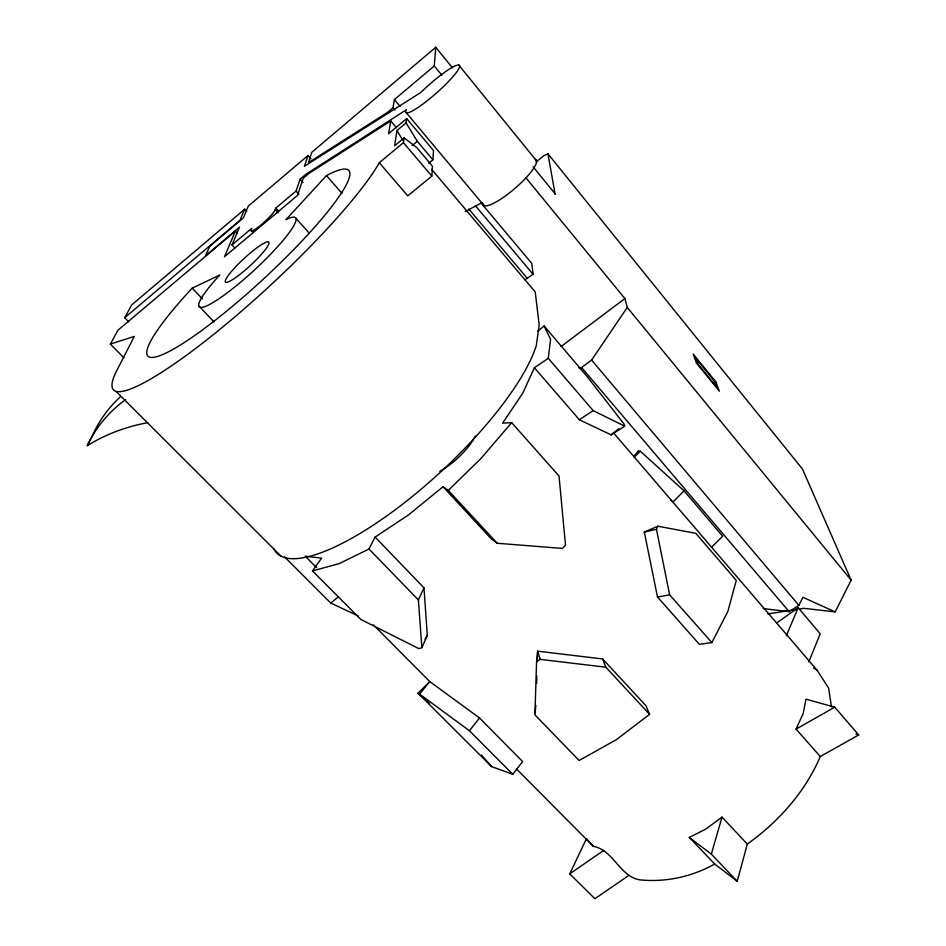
<?xml version="1.0" encoding="UTF-8"?>
<svg xmlns="http://www.w3.org/2000/svg" width="946" height="946" viewBox="0 0 946 946"><rect width="100%" height="100%" fill="white"/><g stroke="black" fill="none" stroke-linecap="round" stroke-linejoin="round"><path stroke-width="1.42" d="M536.571 661.881L534.916 714.857L579.106 760.501L616.343 739.677L649.595 714.348L646.012 705.763L602.626 658.96L537.659 651.167L536.571 661.881L540.213 659.386L605.83 667.202L649.595 714.348M536.63 683.497L536.867 676.154M537.375 659.989L537.659 651.167L540.213 659.386M404.084 137.927L403.457 142.645L379.311 162.712L407.75 195.846L431.825 176.157L432.476 166.224L416.678 147.493L404.084 137.927L394.612 145.802L396.942 130.536L406.094 122.885L406.674 118.581L433.505 150.532L432.901 159.815L428.798 163.185M434.285 65.96L435.739 47.3L311.837 152.271L308.396 162.677L387.352 112.491L393.004 107.738L394.387 99.59L434.285 65.96L441.758 75.077M535.058 713.509L535.85 705.42M548.254 358.262L534.384 367.769L579.33 419.74L611.14 434.888L624.667 426.138L593.189 410.623L548.254 358.262L550.607 339.236L544.127 325.98L537.612 331.36M396.457 127.686L390.757 120.934L388.581 133.705L406.674 118.581M379.311 162.712L379.287 162.83A185.12 29.704 -42.7 0 1 208.9 338.195A185.12 29.704 -42.7 0 1 116.736 370.643L134.297 336.409L110.375 344.096L123.867 357.742M747.305 844.092L722.023 817.108L705.964 828.992L689.303 837.435L714.715 864.029L737.23 881.294L747.305 844.092C778.404 821.92 805.247 791.885 820.277 756.552L858.696 734.959L834.739 707.182L805.98 699.153L803.178 713.568L796.059 729.106L820.277 756.552M737.23 881.294L711.345 854.132L722.023 817.108M310.974 158.822L308.053 155.487L304.399 166.295L420.71 92.542L426.244 87.292A35.664 5.534 -41.4 0 1 459.401 65.357A35.664 5.534 -41.4 0 1 434.072 95.085A35.664 5.534 -41.4 0 1 405.68 111.427L406.413 109.712L305.806 174.348L300.13 179.137L296.063 191.057L275.83 208.073L275.251 209.657A16.389 2.412 -42.5 0 1 261.344 224.663A16.389 2.412 -42.5 0 1 251.175 229.902L253.102 232.007M251.175 229.902L251.825 228.258L232.03 244.908L234.915 248.029M808.818 661.857L820.229 633.773L798.164 607.699L776.631 623.024M232.03 244.908L239.515 227.111L205.436 255.858L209.87 246.208L243.394 217.876L248.36 206.051L308.053 155.487M786.351 635.665L798.164 607.699M237.363 233.284L235.365 231.108L224.474 256.744L297.564 195.373L303.252 178.215L308.975 173.39L390.757 120.934M246.681 211.336L244.695 209.161L239.965 220.288L124.718 317.726L128.833 321.959M316.555 567.612L305.203 556.189L321.581 558.152L312.476 570.887L360.852 619.476L418.889 648.613L421.857 647.703L427.308 635.511L423.985 587.868L375.124 537.068L408.613 514.825L443 486.764L448.286 490.383L497.277 543.264L562.397 548.432L565.495 545.014L559.027 476.051L511.668 422.637L502.598 423.169L522.76 393.193L534.384 367.769M711.865 642.571L669.626 594.845L656.465 529.322L657.86 526.213L695.842 533.331L736.272 580.395L727.888 611.364L711.865 642.571L699.401 644.344L657.494 597.009L644.309 532.066L657.86 526.213M421.857 647.703L418.392 599.93L423.985 587.868M628.735 875.523L594.868 898.7L569.752 873.879L586.402 838.724L593.379 846.351C613.599 850.099 619.263 876.031 639.52 879.815C665.511 882.523 691.964 876.824 714.715 864.029M147.765 422.673A176.086 149.811 14.1 0 0 87.304 445.684L93.406 433.493A143.674 125.759 15.3 0 1 120.166 397.036M799.512 608.999L803.828 608.325L835.2 611.896L851.128 580.158L802.433 468.991L547.971 153.843L544.127 155.558L536.039 162.003M312.476 570.887L339.106 563.65L368.999 549.011L375.124 537.068M763.221 608.597L789.153 611.66L798.838 605.298L802.977 597.316L835.2 611.896M110.375 344.096L117.943 330.189L235.365 231.108M124.718 317.726L131.683 304.919L244.695 209.161M425.014 639.082L427.308 635.511M578.739 367.852L581.601 367.545L591.593 360.095L627.269 307.462L624.88 298.558L525.846 177.694M429.484 703.505L418.049 693.158L419.598 694.104L429.756 681.593L418.049 693.158L491.577 766.603L512.803 774.289L522.63 761.565L479.539 717.967L429.756 681.593L373.339 624.786M512.803 774.289L469.417 730.75L479.539 717.967M633.749 456.528L638.302 450.875L640.312 451.207L684.076 490.891L722.649 536.216L711.617 547.226M511.668 422.637L480.899 458.55L448.286 490.383M326.453 175.589L285.94 219.697A65.522 10.453 -42.7 0 1 276.338 248.077A65.522 10.453 -42.7 0 1 207.813 305.357A65.522 10.453 -42.7 0 1 219.779 275.014L192.227 288.152A136.685 21.876 -42.7 0 0 165.798 353.142A136.685 21.876 -42.7 0 0 310.241 232.03A136.685 21.876 -42.7 0 0 326.453 175.589L342.026 193.339M684.076 490.891L672.854 502.019L670.667 500.032M634.246 457.19L640.312 451.207M412.172 145.554L417.304 141.309L406.094 122.885M284.521 556.816L330.722 603.028L338.562 596.654M611.14 434.888L618.802 428.727M555.136 194.332L547.971 153.843M524.888 279.815L533.095 274.316L531.782 263.414L480.615 202.409M561.084 346.52L624.88 298.558M569.752 873.879L603.773 850.324M579.33 419.74L593.189 410.623M796.059 729.106L834.739 707.182M465.302 211.585L482.2 202.491M644.309 532.066L656.465 529.322M657.494 597.009L669.626 594.845M767.904 613.907L796.638 609.449M855.941 734.155L858.696 734.959M330.722 603.028L358.274 615.941M813.513 667.994L816.977 670.075L828.601 688.061L831.439 706.78M497.277 543.264L491.553 539.137L443 486.764M419.598 694.104L469.417 730.75M689.303 837.435L711.345 854.132M116.24 391.573L281.092 556.248M516.445 768.885L593.379 846.351M368.999 549.011L418.392 599.93M198.826 305.913L213.985 321.865M192.227 288.152L202.338 298.83M275.83 208.073L278.703 211.265M275.251 209.657L278.136 212.85M295.554 217.899L309.33 233.248M296.063 191.057L298.924 194.285M300.13 179.137L303.051 182.436M481.467 754.955L491.577 766.603M613.386 432.689L816.977 670.075M581.601 367.545L789.153 611.66M544.127 325.98L586.958 376.331L624.277 424.328L624.667 426.138M403.457 142.645L431.825 176.157M468.814 209.031L527.537 278.632M431.624 169.31L535.211 291.924L539.196 324.927L536.276 345.716A175.755 52.054 -42.7 0 1 402.18 504.49A175.755 52.054 -42.7 0 1 273.536 548.313M591.593 360.095L798.838 605.298M393.004 107.738L394.896 109.996M475.353 205.66L533.095 274.316M417.304 141.309L432.901 159.815M406.307 112.799L484.021 205.542M394.387 99.59L400.075 106.366M627.269 307.462L851.128 580.158M435.739 47.3L452.436 67.793M533.118 166.815L555.385 194.143M458.786 65.061L536.559 160.867M396.942 130.536L402.878 140.363M602.626 658.96L605.83 667.202M535.282 159.271A34.706 7.816 -40.7 0 1 514.21 189.011A34.706 7.816 -40.7 0 1 483.028 203.733M87.304 445.684A146.015 127.272 15.1 0 1 125.7 399.567M475.211 435.976A35.451 11.435 -42.5 0 1 439.784 471.309M715.968 382.089L693.252 354.123L696.303 362.886L719.303 391.147L715.968 382.089M714.135 380.718L696.244 358.711L698.219 364.34L716.252 386.5L714.135 380.718M238.439 275.546A29.492 4.706 -42.7 0 0 268.901 242.152A29.492 4.706 -42.7 0 0 234.111 268.451A29.492 4.706 -42.7 0 0 238.439 275.546"/></g></svg>
